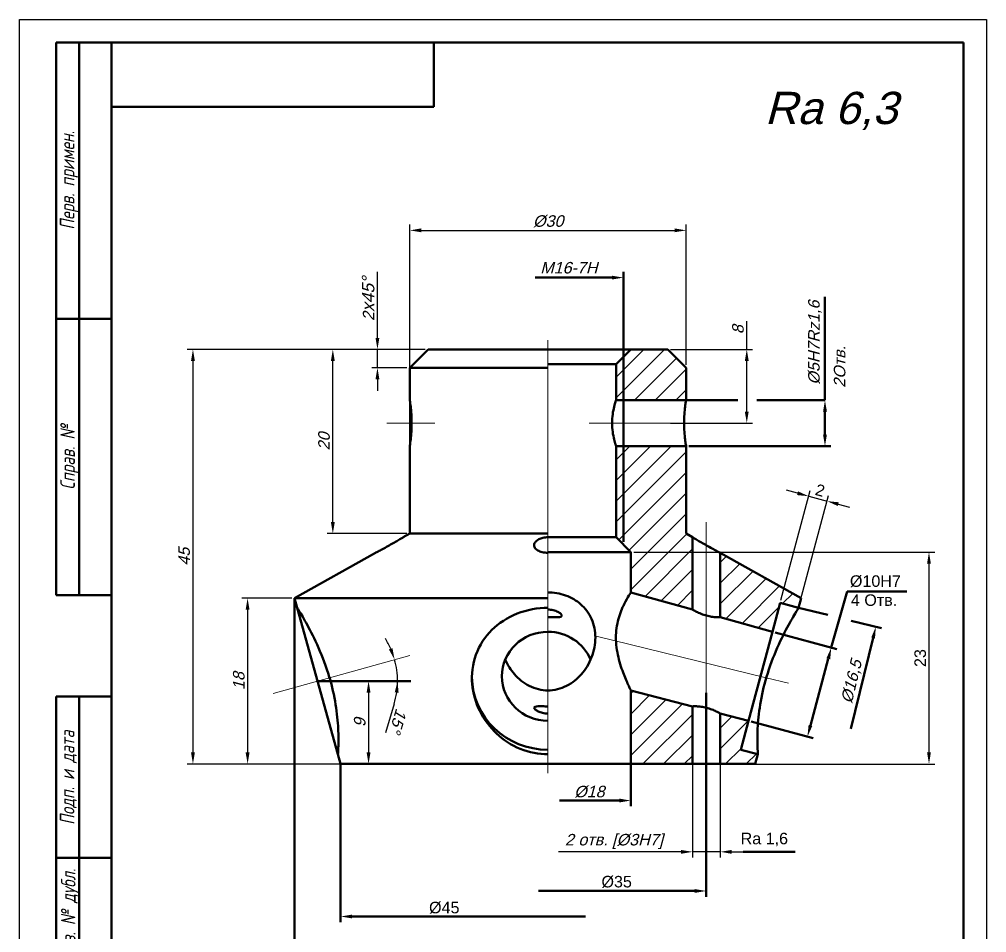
# Model space of a CAD drawing. Header units: millimetres. Extents: x 2133 to 2343, y 1685 to 1986.
# Drawn here: x 2133.1 to 2343.1, y 1787.6 to 1985.9 of the extents above; entities that cross this region are included whole.
import ezdxf
from ezdxf.enums import TextEntityAlignment as Align

# ---------------------------------------------------------------- set-up
doc = ezdxf.new("R2010")
doc.units = ezdxf.units.MM
for name, color, linetype, lineweight in [('Видимый контур (ГОСТ)', 7, 'Continuous', 50), ('Кромка (ГОСТ)', 7, 'Continuous', 50), ('Обозначение (ГОСТ)', 7, 'Continuous', 25), ('Штриховка (ГОСТ)', 7, 'Continuous', 18), ('Эскизная геометрия (ГОСТ)', 7, 'Continuous', 50)]:
    doc.layers.add(name, color=color, linetype=linetype, lineweight=lineweight)
doc.styles.get("Standard").update_dxf_attribs({"font": 'arial.ttf'})
doc.styles.add('Альтернативный текст (ГОСТ)', font='ariali.ttf', dxfattribs={"width": 0.8})
doc.dimstyles.new('ISO-25', dxfattribs={"dimtxt": 2.5, "dimasz": 2.5, "dimexe": 1.25, "dimexo": 0.625, "dimtad": 1, "dimtxsty": 'Standard', "dimcen": 2.5, "dimadec": 0, "dimazin": 0, "dimtfac": 1, "dimtmove": 0, "dimatfit": 3, "dimfxl": 1, "dimarcsym": 0})

# ---------------------------------------------------------------- blocks, each defined once
blk = doc.blocks.new('Рамки ГОСТ - A4')
at = {"layer": 'Кромка (ГОСТ)', "lineweight": 25}
for p, q in [((0, 0), (0, 297)), ((0, 297), (210, 297)), ((210, 297), (210, 0)), ((210, 0), (0, 0))]:
    blk.add_line(p, q, dxfattribs=at)
at = {"layer": 'Кромка (ГОСТ)'}
for p, q in [((205, 292), (20, 292)), ((20, 292), (20, 5)), ((205, 5), (205, 292)), ((20, 5), (205, 5))]:
    blk.add_line(p, q, dxfattribs=at)
at = {"layer": 'Кромка (ГОСТ)', "insert": (160, 4.5), "char_height": 3.17, "attachment_point": 1, "style": 'Альтернативный текст (ГОСТ)'}
blk.add_mtext('\\A1;\\fGOST Common|b0|i1;\\H3.1700;Формат A4', dxfattribs=at)
blk = doc.blocks.new('ГОСТ - Доп. графы 1')
at = {"layer": 'Эскизная геометрия (ГОСТ)'}
for p, q in [((-12, 0), (-12, 145)), ((-12, 145), (0, 145)), ((-7, 145), (-7, 0)), ((-12, 110), (-7, 110)), ((-7, 110), (0, 110)), ((-12, 85), (-7, 85)), ((-7, 85), (0, 85)), ((-12, 60), (-7, 60)), ((-7, 60), (0, 60)), ((-12, 25), (-7, 25)), ((-7, 25), (0, 25)), ((0, 0), (-12, 0))]:
    blk.add_line(p, q, dxfattribs=at)
at = {"layer": 'Обозначение (ГОСТ)', "char_height": 3.17, "attachment_point": 5, "rotation": 90, "style": 'Альтернативный текст (ГОСТ)'}
for s, insert, width in [('\\fGOST Common|b0|i1;\\H3.1700;Подп. и дата', (-9.37, 127.41), 34.7679), ('\\fGOST Common|b0|i1;\\H3.1700;Инв. № дубл.', (-8.95, 97.55), 24.8438), ('\\fGOST Common|b0|i1;\\H3.1700;Взам. инв. №', (-9.58, 72.53), 24.8669), ('\\fGOST Common|b0|i1;\\H3.1700;Подп. и дата', (-9.5, 42.47), 35.1486), ('\\fGOST Common|b0|i1;\\H3.1700;Инв. № подл.', (-9.5, 12.41), 24.9618)]:
    blk.add_mtext(s, dxfattribs=dict(at, insert=insert, width=width))
at = {"layer": 'Обозначение (ГОСТ)', "lineweight": 30, "flags": 17}
for tag, p in [('Подп._и_дата_2', (-3.53, 127.51)), ('Инв._номер_дубликата', (-3.41, 97.47)), ('Взамен_инв._номера', (-3.46, 72.53)), ('Подп._и_дата_1', (-3.42, 42.35)), ('ИНВЕНТАРНЫЙ_НОМЕР', (-3.33, 12.68))]:
    blk.add_attdef(tag, text='', height=3.17, rotation=90, dxfattribs=at).set_placement(p, align=Align.MIDDLE_CENTER)
blk = doc.blocks.new('ГОСТ - Доп. графы 2')
at = {"layer": 'Эскизная геометрия (ГОСТ)'}
for p, q in [((-12, 0), (-12, 120)), ((-12, 120), (0, 120)), ((-7, 0), (-7, 120)), ((-12, 60), (0, 60)), ((0, 0), (-12, 0))]:
    blk.add_line(p, q, dxfattribs=at)
at = {"layer": 'Обозначение (ГОСТ)', "char_height": 3.17, "attachment_point": 5, "rotation": 90, "style": 'Альтернативный текст (ГОСТ)'}
for s, insert, width in [('\\fGOST Common|b0|i1;\\H3.1700;Перв. примен.', (-9.19, 90.05), 60.0143), ('\\fGOST Common|b0|i1;\\H3.1700;Справ. №', (-9.1, 30), 59.9357)]:
    blk.add_mtext(s, dxfattribs=dict(at, insert=insert, width=width))
at = {"layer": 'Обозначение (ГОСТ)', "lineweight": 30, "flags": 17}
for tag, p in [('Первичная_применяемость', (-3.65, 90.03)), ('Справочный_номер', (-3.55, 30.02))]:
    blk.add_attdef(tag, text='', height=3.17, rotation=90, dxfattribs=at).set_placement(p, align=Align.MIDDLE_CENTER)
blk = doc.blocks.new('ГОСТ - Доп. графы 3')
at = {"layer": 'Эскизная геометрия (ГОСТ)'}
for p, q in [((0, 0), (70, 0)), ((70, 0), (70, -14)), ((70, -14), (0, -14))]:
    blk.add_line(p, q, dxfattribs=at)
at = {"layer": 'Обозначение (ГОСТ)', "lineweight": 30}
blk.add_attdef('ОБОЗНАЧЕНИЕ', text='', height=5, rotation=180, dxfattribs=at).set_placement((34.94, -6.97), align=Align.MIDDLE_CENTER)
blk = doc.blocks.new('*D7')
at = {"color": 0, "lineweight": -2, "transparency": 16777216}
for p, q in [((2217.84, 1910.88), (2217.84, 1941.33)), ((2277.84, 1910.88), (2277.84, 1941.33)), ((2220.34, 1940.08), (2275.34, 1940.08))]:
    blk.add_line(p, q, dxfattribs=at)
at = {"color": 0, "transparency": 16777216}
for points in [[(2220.34, 1940.5), (2220.34, 1939.67), (2217.84, 1940.08)], [(2275.34, 1940.5), (2275.34, 1939.67), (2277.84, 1940.08)]]:
    blk.add_solid(points, dxfattribs=at)
at = {"layer": 'Defpoints', "color": 0, "transparency": 16777216}
for p in [(2277.84, 1940.08), (2217.84, 1910.25), (2277.84, 1910.25)]:
    blk.add_point(p, dxfattribs=at)
at = {"color": 0, "transparency": 16777216, "insert": (2247.9, 1942.06), "char_height": 2.5, "attachment_point": 5}
blk.add_mtext('{\\Q15;%%C30}', dxfattribs=at)
blk = doc.blocks.new('*D10')
at = {"layer": 'Defpoints', "color": 0, "transparency": 16777216}
for p in [(2217.88, 1847.82), (2214.9, 1845.37), (2197.84, 1842.25), (2197.84, 1842.25), (2218.07, 1842.25)]:
    blk.add_point(p, dxfattribs=at)
at = {"layer": 'Видимый контур (ГОСТ)', "color": 0, "lineweight": -2, "transparency": 16777216}
blk.add_line((2214.46, 1837.31), (2212.58, 1830.99), dxfattribs=at)
for start, end in [(23.7883, 32.0525), (0, 15.5241), (343.4282, 0), (343.4716, 351.7358)]:
    blk.add_arc((2197.84, 1842.25), 17.35, start, end, dxfattribs=at)
at = {"layer": 'Видимый контур (ГОСТ)', "color": 0, "transparency": 16777216}
for points in [[(2214.1, 1849.39), (2213.32, 1849.11), (2214.55, 1846.9)], [(2214.59, 1839.79), (2215.42, 1839.73), (2215.19, 1842.25)]]:
    blk.add_solid(points, dxfattribs=at)
at = {"layer": 'Видимый контур (ГОСТ)', "color": 0, "transparency": 16777216, "insert": (2215.35, 1833.61), "char_height": 2.5, "attachment_point": 5, "rotation": 253.4282}
blk.add_mtext('{\\Q15;15%%D}', dxfattribs=at)
blk = doc.blocks.new('*D11')
at = {"layer": 'Defpoints', "color": 0, "transparency": 16777216}
for p in [(2201.14, 1914.25), (2221.84, 1914.25), (2217.84, 1874.25)]:
    blk.add_point(p, dxfattribs=at)
at = {"layer": 'Видимый контур (ГОСТ)', "color": 0, "lineweight": -2, "transparency": 16777216}
for p, q in [((2221.21, 1914.25), (2199.89, 1914.25)), ((2201.14, 1876.75), (2201.14, 1911.75)), ((2217.21, 1874.25), (2199.89, 1874.25))]:
    blk.add_line(p, q, dxfattribs=at)
at = {"layer": 'Видимый контур (ГОСТ)', "color": 0, "transparency": 16777216}
for points in [[(2200.73, 1911.75), (2201.56, 1911.75), (2201.14, 1914.25)], [(2200.73, 1876.75), (2201.56, 1876.75), (2201.14, 1874.25)]]:
    blk.add_solid(points, dxfattribs=at)
at = {"layer": 'Видимый контур (ГОСТ)', "color": 0, "transparency": 16777216, "insert": (2199.24, 1894.25), "char_height": 2.5, "attachment_point": 5, "rotation": 90}
blk.add_mtext('{\\Q15;20}', dxfattribs=at)
blk = doc.blocks.new('*D12')
at = {"layer": 'Defpoints', "color": 0, "transparency": 16777216}
for p in [(2210.83, 1914.25), (2221.84, 1914.25), (2217.84, 1910.25)]:
    blk.add_point(p, dxfattribs=at)
at = {"layer": 'Видимый контур (ГОСТ)', "color": 0, "lineweight": -2, "transparency": 16777216}
for p, q in [((2210.83, 1916.75), (2210.83, 1931.1)), ((2221.21, 1914.25), (2209.58, 1914.25)), ((2210.83, 1910.25), (2210.83, 1914.25)), ((2217.21, 1910.25), (2209.58, 1910.25)), ((2210.83, 1907.75), (2210.83, 1905.25))]:
    blk.add_line(p, q, dxfattribs=at)
at = {"layer": 'Видимый контур (ГОСТ)', "color": 0, "transparency": 16777216}
for points in [[(2210.41, 1916.75), (2211.25, 1916.75), (2210.83, 1914.25)], [(2210.41, 1907.75), (2211.25, 1907.75), (2210.83, 1910.25)]]:
    blk.add_solid(points, dxfattribs=at)
at = {"layer": 'Видимый контур (ГОСТ)', "color": 0, "transparency": 16777216, "insert": (2208.83, 1925.18), "char_height": 2.5, "attachment_point": 5, "rotation": 90}
blk.add_mtext('{\\Q15;2\\H1.08333x;x45%%D}', dxfattribs=at)
blk = doc.blocks.new('*D13')
at = {"layer": 'Defpoints', "color": 0, "transparency": 16777216}
for p in [(2221.84, 1914.25), (2170.78, 1824.25), (2221.84, 1824.25)]:
    blk.add_point(p, dxfattribs=at)
at = {"layer": 'Видимый контур (ГОСТ)', "color": 0, "lineweight": -2, "transparency": 16777216}
for p, q in [((2221.21, 1914.25), (2169.53, 1914.25)), ((2170.78, 1911.75), (2170.78, 1826.75)), ((2221.21, 1824.25), (2169.53, 1824.25))]:
    blk.add_line(p, q, dxfattribs=at)
at = {"layer": 'Видимый контур (ГОСТ)', "color": 0, "transparency": 16777216}
for points in [[(2170.36, 1911.75), (2171.19, 1911.75), (2170.78, 1914.25)], [(2170.36, 1826.75), (2171.19, 1826.75), (2170.78, 1824.25)]]:
    blk.add_solid(points, dxfattribs=at)
at = {"layer": 'Видимый контур (ГОСТ)', "color": 0, "transparency": 16777216, "insert": (2168.88, 1869.25), "char_height": 2.5, "attachment_point": 5, "rotation": 90}
blk.add_mtext('{\\Q15;45}', dxfattribs=at)
blk = doc.blocks.new('*D14')
at = {"layer": 'Defpoints', "color": 0, "transparency": 16777216}
for p in [(2192.84, 1860.25), (2182.64, 1824.25), (2192.84, 1824.25)]:
    blk.add_point(p, dxfattribs=at)
at = {"layer": 'Видимый контур (ГОСТ)', "color": 0, "lineweight": -2, "transparency": 16777216}
for p, q in [((2192.21, 1860.25), (2181.39, 1860.25)), ((2182.64, 1857.75), (2182.64, 1826.75)), ((2192.21, 1824.25), (2181.39, 1824.25))]:
    blk.add_line(p, q, dxfattribs=at)
at = {"layer": 'Видимый контур (ГОСТ)', "color": 0, "transparency": 16777216}
for points in [[(2182.22, 1857.75), (2183.06, 1857.75), (2182.64, 1860.25)], [(2182.22, 1826.75), (2183.06, 1826.75), (2182.64, 1824.25)]]:
    blk.add_solid(points, dxfattribs=at)
at = {"layer": 'Видимый контур (ГОСТ)', "color": 0, "transparency": 16777216, "insert": (2180.74, 1842.25), "char_height": 2.5, "attachment_point": 5, "rotation": 90}
blk.add_mtext('{\\Q15;18}', dxfattribs=at)
blk = doc.blocks.new('*D15')
at = {"layer": 'Defpoints', "color": 0, "transparency": 16777216}
for p in [(2207.95, 1842.25), (2207.95, 1824.25), (2208.9, 1824.25)]:
    blk.add_point(p, dxfattribs=at)
at = {"layer": 'Видимый контур (ГОСТ)', "color": 0, "lineweight": -2, "transparency": 16777216}
for p, q in [((2208.58, 1842.25), (2210.15, 1842.25)), ((2208.9, 1839.75), (2208.9, 1826.75)), ((2208.58, 1824.25), (2210.15, 1824.25))]:
    blk.add_line(p, q, dxfattribs=at)
at = {"layer": 'Видимый контур (ГОСТ)', "color": 0, "transparency": 16777216}
for points in [[(2208.48, 1839.75), (2209.32, 1839.75), (2208.9, 1842.25)], [(2208.48, 1826.75), (2209.32, 1826.75), (2208.9, 1824.25)]]:
    blk.add_solid(points, dxfattribs=at)
at = {"layer": 'Видимый контур (ГОСТ)', "color": 0, "transparency": 16777216, "insert": (2207, 1833.25), "char_height": 2.5, "attachment_point": 5, "rotation": 90}
blk.add_mtext('{\\Q15;9}', dxfattribs=at)
blk = doc.blocks.new('*D18')
at = {"layer": 'Defpoints', "color": 0, "transparency": 16777216}
for p in [(2273.84, 1914.25), (2273.84, 1898.25), (2291.01, 1898.25)]:
    blk.add_point(p, dxfattribs=at)
at = {"layer": 'Видимый контур (ГОСТ)', "color": 0, "lineweight": -2, "transparency": 16777216}
for p, q in [((2291.01, 1914.25), (2291.01, 1920.34)), ((2274.46, 1914.25), (2292.26, 1914.25)), ((2291.01, 1900.75), (2291.01, 1911.75)), ((2274.46, 1898.25), (2292.26, 1898.25))]:
    blk.add_line(p, q, dxfattribs=at)
at = {"layer": 'Видимый контур (ГОСТ)', "color": 0, "transparency": 16777216}
for points in [[(2290.59, 1911.75), (2291.43, 1911.75), (2291.01, 1914.25)], [(2290.59, 1900.75), (2291.43, 1900.75), (2291.01, 1898.25)]]:
    blk.add_solid(points, dxfattribs=at)
at = {"layer": 'Видимый контур (ГОСТ)', "color": 0, "transparency": 16777216, "insert": (2289.11, 1918.54), "char_height": 2.5, "attachment_point": 5, "rotation": 89.9996}
blk.add_mtext('{\\Q15;8}', dxfattribs=at)
blk = doc.blocks.new('*D20')
at = {"layer": 'Defpoints', "color": 0, "transparency": 16777216}
for p in [(2265.84, 1870.25), (2265.84, 1824.25), (2330.57, 1824.25)]:
    blk.add_point(p, dxfattribs=at)
at = {"layer": 'Видимый контур (ГОСТ)', "color": 0, "lineweight": -2, "transparency": 16777216}
for p, q in [((2266.46, 1870.25), (2331.82, 1870.25)), ((2330.57, 1867.75), (2330.57, 1826.75)), ((2266.46, 1824.25), (2331.82, 1824.25))]:
    blk.add_line(p, q, dxfattribs=at)
at = {"layer": 'Видимый контур (ГОСТ)', "color": 0, "transparency": 16777216}
for points in [[(2330.15, 1867.75), (2330.98, 1867.75), (2330.57, 1870.25)], [(2330.15, 1826.75), (2330.98, 1826.75), (2330.57, 1824.25)]]:
    blk.add_solid(points, dxfattribs=at)
at = {"layer": 'Видимый контур (ГОСТ)', "color": 0, "transparency": 16777216, "insert": (2328.67, 1847.25), "char_height": 2.5, "attachment_point": 5, "rotation": 90}
blk.add_mtext('23', dxfattribs=at)
blk = doc.blocks.new('*D21')
at = {"layer": 'Defpoints', "color": 0, "transparency": 16777216}
for p in [(2308.46, 1881.3), (2298.24, 1859.23), (2302.25, 1858.15)]:
    blk.add_point(p, dxfattribs=at)
at = {"layer": 'Видимый контур (ГОСТ)', "color": 0, "lineweight": -2, "transparency": 16777216}
for p, q in [((2298.41, 1859.83), (2304.77, 1883.59)), ((2302.03, 1883.03), (2299.62, 1883.67)), ((2302.42, 1858.76), (2308.78, 1882.51)), ((2304.45, 1882.38), (2308.46, 1881.3)), ((2310.87, 1880.66), (2313.29, 1880.01))]:
    blk.add_line(p, q, dxfattribs=at)
at = {"layer": 'Видимый контур (ГОСТ)', "color": 0, "transparency": 16777216}
for points in [[(2302.14, 1883.43), (2301.93, 1882.62), (2304.45, 1882.38)], [(2310.98, 1881.06), (2310.76, 1880.25), (2308.46, 1881.3)]]:
    blk.add_solid(points, dxfattribs=at)
at = {"layer": 'Видимый контур (ГОСТ)', "color": 0, "transparency": 16777216, "insert": (2306.94, 1883.66), "char_height": 2.5, "attachment_point": 5, "rotation": 345}
blk.add_mtext('2', dxfattribs=at)
blk = doc.blocks.new('*D25')
at = {"layer": 'Defpoints', "color": 0, "transparency": 16777216}
for p in [(2279.24, 1835.11), (2285.24, 1835.11), (2285.24, 1805.19)]:
    blk.add_point(p, dxfattribs=at)
at = {"layer": 'Видимый контур (ГОСТ)', "color": 0, "lineweight": -2, "transparency": 16777216}
for p, q in [((2279.24, 1834.48), (2279.24, 1803.94)), ((2285.24, 1834.48), (2285.24, 1803.94)), ((2276.74, 1805.19), (2250.14, 1805.19)), ((2285.24, 1805.19), (2279.24, 1805.19)), ((2287.74, 1805.19), (2290.24, 1805.19))]:
    blk.add_line(p, q, dxfattribs=at)
at = {"layer": 'Видимый контур (ГОСТ)', "color": 0, "transparency": 16777216}
for points in [[(2276.74, 1805.6), (2276.74, 1804.77), (2279.24, 1805.19)], [(2287.74, 1805.6), (2287.74, 1804.77), (2285.24, 1805.19)]]:
    blk.add_solid(points, dxfattribs=at)
at = {"layer": 'Видимый контур (ГОСТ)', "color": 0, "transparency": 16777216, "insert": (2262.19, 1807.45), "char_height": 2.5, "attachment_point": 5}
blk.add_mtext('{\\Q15;2 отв. [%%C3H7]}', dxfattribs=at)

msp = doc.modelspace()

# ---------------------------------------------------------------- hatches: boundary and pattern name
at = {"layer": 'Штриховка (ГОСТ)'}
h = msp.add_hatch(dxfattribs=at)
h.set_pattern_fill('ANSI31', color=256, scale=25.4, style=0)
h.set_pattern_definition([(45, (2133.088, 1688.8794), (-2.245064, 2.245064), [])])
h.paths.add_polyline_path([(2262.638, 1911.054), (2265.838, 1914.254), (2273.838, 1914.254), (2277.838, 1910.254), (2277.838, 1903.254), (2262.638, 1903.254)])
h.paths.add_polyline_path([(2279.238, 1836.766), (2279.238, 1824.254), (2265.838, 1824.254), (2265.838, 1840.226)])
h.paths.add_polyline_path([(2279.238, 1873.47), (2279.238, 1857.762), (2265.838, 1861.484), (2265.838, 1870.254), (2262.638, 1873.454), (2262.638, 1893.254), (2277.838, 1893.254), (2277.838, 1874.254)])
h.paths.add_polyline_path([(2302.254, 1858.153), (2298.245, 1859.227), (2296.563, 1852.949), (2285.238, 1856.095), (2285.238, 1870.11), (2302.838, 1860.254)])
h.paths.add_polyline_path([(2289.704, 1827.352), (2293.422, 1826.356), (2292.838, 1824.254), (2285.238, 1824.254), (2285.238, 1835.217), (2291.386, 1833.63)])

# ---------------------------------------------------------------- linework, layer by layer
msp.add_line((2217.838, 1875.504), (2217.838, 1923.121))
at = {"layer": 'Видимый контур (ГОСТ)'}
for p, q in [((2264.238, 1872.479), (2264.238, 1931.074)), ((2261.738, 1929.824), (2245.063, 1929.824)), ((2307.988, 1903.254), (2307.988, 1925.671)), ((2221.838, 1914.254), (2217.838, 1910.254)), ((2221.838, 1914.254), (2247.838, 1914.254)), ((2265.838, 1914.254), (2247.838, 1914.254)), ((2262.638, 1911.054), (2265.838, 1914.254)), ((2265.838, 1914.254), (2273.838, 1914.254)), ((2273.838, 1914.254), (2277.838, 1910.254)), ((2247.838, 1911.054), (2262.638, 1911.054)), ((2262.638, 1903.254), (2262.638, 1911.054)), ((2247.838, 1910.254), (2217.838, 1910.254)), ((2217.838, 1910.254), (2217.838, 1903.254)), ((2277.838, 1910.254), (2277.838, 1903.254)), ((2277.838, 1903.254), (2262.638, 1903.254)), ((2277.838, 1903.254), (2289.104, 1903.254)), ((2307.988, 1903.254), (2293.178, 1903.254)), ((2307.988, 1895.754), (2307.988, 1900.754)), ((2217.838, 1893.254), (2217.838, 1874.254)), ((2262.638, 1893.254), (2277.838, 1893.254)), ((2262.638, 1873.454), (2262.638, 1893.254)), ((2277.838, 1893.254), (2277.838, 1874.254)), ((2278.463, 1893.254), (2309.238, 1893.254)), ((2217.838, 1874.254), (2216.438, 1873.47)), ((2217.838, 1874.254), (2247.838, 1874.254)), ((2262.638, 1873.454), (2247.838, 1873.454)), ((2265.838, 1870.254), (2262.638, 1873.454)), ((2277.838, 1874.254), (2279.238, 1873.47)), ((2279.238, 1873.47), (2279.238, 1857.762)), ((2210.438, 1870.11), (2192.838, 1860.254)), ((2247.838, 1870.254), (2265.838, 1870.254)), ((2265.838, 1861.484), (2265.838, 1870.254)), ((2285.238, 1870.11), (2302.838, 1860.254)), ((2285.238, 1856.095), (2285.238, 1870.11)), ((2279.238, 1857.762), (2265.838, 1861.484)), ((2309.362, 1849.52), (2312.813, 1861.664)), ((2312.813, 1861.664), (2325.754, 1861.664)), ((2192.838, 1860.254), (2247.838, 1860.254)), ((2193.422, 1858.153), (2192.838, 1860.254)), ((2192.838, 1860.254), (2192.838, 1779.937)), ((2298.245, 1859.227), (2296.563, 1852.949)), ((2302.254, 1858.153), (2298.245, 1859.227)), ((2302.838, 1860.254), (2302.254, 1858.153)), ((2202.254, 1826.356), (2193.422, 1858.153)), ((2302.254, 1858.153), (2308.625, 1856.598)), ((2296.563, 1852.949), (2285.238, 1856.095)), ((2313.69, 1855.361), (2320.248, 1853.76)), ((2291.386, 1833.63), (2296.563, 1852.949)), ((2297.166, 1852.788), (2310.57, 1849.196)), ((2318.441, 1851.628), (2313.616, 1831.867)), ((2304.833, 1832.615), (2308.715, 1847.105)), ((2197.838, 1842.254), (2218.066, 1842.254)), ((2265.838, 1840.226), (2279.238, 1836.766)), ((2265.838, 1824.254), (2265.838, 1840.226)), ((2282.207, 1839.688), (2282.207, 1795.447)), ((2279.238, 1836.766), (2279.238, 1824.254)), ((2285.238, 1835.217), (2291.386, 1833.63)), ((2285.238, 1824.254), (2285.238, 1835.217)), ((2291.386, 1833.63), (2289.704, 1827.352)), ((2291.99, 1833.468), (2305.393, 1829.877)), ((2265.838, 1830.125), (2265.838, 1815.069)), ((2289.704, 1827.352), (2293.422, 1826.356)), ((2202.838, 1824.254), (2202.254, 1826.356)), ((2293.422, 1826.356), (2292.838, 1824.254)), ((2202.838, 1824.254), (2247.838, 1824.254)), ((2202.838, 1824.254), (2202.838, 1789.905)), ((2265.838, 1824.254), (2247.838, 1824.254)), ((2279.238, 1824.254), (2265.838, 1824.254)), ((2285.238, 1824.254), (2279.238, 1824.254)), ((2292.838, 1824.254), (2285.238, 1824.254)), ((2263.338, 1816.319), (2250.338, 1816.319)), ((2290.238, 1805.185), (2301.511, 1805.185)), ((2279.707, 1796.697), (2245.823, 1796.697)), ((2205.338, 1791.155), (2256.018, 1791.155))]:
    msp.add_line(p, q, dxfattribs=at)
for major_axis, start_param, end_param in [((-10, 0), 4.712389, 7.8539816), ((10, 0), 0.3847287, 1.5707963), ((-16.5, 0), 0.0106915, 1.5707963)]:
    msp.add_ellipse((2247.838, 1843.29), major_axis=major_axis, ratio=0.9659258, start_param=start_param, end_param=end_param, dxfattribs=at)
for points, knots in [([(2217.838, 1903.254), (2217.838, 1903.254), (2217.86, 1903.128), (2217.938, 1902.618), (2217.994, 1902.233), (2218.1, 1901.347), (2218.156, 1900.785), (2218.235, 1899.554), (2218.258, 1898.883), (2218.258, 1898.254)], [1.13233376, 1.13233376, 1.13233376, 1.13233376, 1.22669364, 1.22669364, 1.32105353, 1.32105353, 1.41541593, 1.41541593, 1.50977834, 1.50977834, 1.50977834, 1.50977834]), ([(2262.638, 1893.254), (2262.638, 1893.254), (2262.593, 1893.382), (2262.432, 1893.894), (2262.318, 1894.278), (2262.101, 1895.16), (2261.983, 1895.719), (2261.815, 1896.949), (2261.768, 1897.621), (2261.768, 1898.888), (2261.815, 1899.56), (2261.983, 1900.79), (2262.101, 1901.349), (2262.318, 1902.231), (2262.432, 1902.615), (2262.593, 1903.127), (2262.638, 1903.254), (2262.638, 1903.254)], [0.37994137, 0.37994137, 0.37994137, 0.37994137, 0.4749034, 0.4749034, 0.56986542, 0.56986542, 0.66487409, 0.66487409, 0.75988275, 0.75988275, 0.85489141, 0.85489141, 0.94990008, 0.94990008, 1.0448621, 1.0448621, 1.13982412, 1.13982412, 1.13982412, 1.13982412]), ([(2277.838, 1903.254), (2277.838, 1903.254), (2277.816, 1903.128), (2277.737, 1902.618), (2277.681, 1902.233), (2277.576, 1901.347), (2277.52, 1900.785), (2277.44, 1899.554), (2277.418, 1898.883), (2277.418, 1897.625), (2277.44, 1896.955), (2277.52, 1895.724), (2277.576, 1895.162), (2277.681, 1894.276), (2277.737, 1893.891), (2277.816, 1893.38), (2277.838, 1893.254), (2277.838, 1893.254)], [0.37744459, 0.37744459, 0.37744459, 0.37744459, 0.47180447, 0.47180447, 0.56616436, 0.56616436, 0.66052676, 0.66052676, 0.75488917, 0.75488917, 0.84925158, 0.84925158, 0.94361398, 0.94361398, 1.03797387, 1.03797387, 1.13233376, 1.13233376, 1.13233376, 1.13233376]), ([(2218.258, 1898.254), (2218.258, 1897.625), (2218.235, 1896.955), (2218.156, 1895.724), (2218.1, 1895.162), (2217.994, 1894.276), (2217.938, 1893.891), (2217.86, 1893.38), (2217.838, 1893.254), (2217.838, 1893.254)], [0, 0, 0, 0, 0.09436241, 0.09436241, 0.18872481, 0.18872481, 0.2830847, 0.2830847, 0.37744459, 0.37744459, 0.37744459, 0.37744459]), ([(2216.438, 1873.47), (2216.438, 1873.47), (2216.372, 1873.43), (2216.112, 1873.272), (2215.919, 1873.154), (2215.453, 1872.876), (2215.135, 1872.687), (2214.437, 1872.282), (2214.057, 1872.065), (2213.313, 1871.647), (2212.891, 1871.413), (2212.093, 1870.98), (2211.717, 1870.779), (2211.129, 1870.469), (2210.873, 1870.336), (2210.528, 1870.156), (2210.438, 1870.11), (2210.438, 1870.11)], [0.22912702, 0.22912702, 0.22912702, 0.22912702, 0.28194406, 0.28194406, 0.3347611, 0.3347611, 0.39650757, 0.39650757, 0.45825404, 0.45825404, 0.52493919, 0.52493919, 0.59162434, 0.59162434, 0.65325859, 0.65325859, 0.71489283, 0.71489283, 0.71489283, 0.71489283]), ([(2244.849, 1871.864), (2244.881, 1872.065), (2244.982, 1872.282), (2245.333, 1872.687), (2245.583, 1872.876), (2246.12, 1873.154), (2246.43, 1873.272), (2247.113, 1873.43), (2247.486, 1873.47), (2247.838, 1873.47)], [0, 0, 0, 0, 0.06174647, 0.06174647, 0.12349294, 0.12349294, 0.17630998, 0.17630998, 0.22912702, 0.22912702, 0.22912702, 0.22912702]), ([(2279.238, 1873.47), (2279.238, 1873.47), (2279.304, 1873.43), (2279.564, 1873.272), (2279.757, 1873.154), (2280.223, 1872.876), (2280.541, 1872.687), (2281.239, 1872.282), (2281.618, 1872.065), (2282.363, 1871.647), (2282.785, 1871.413), (2283.583, 1870.98), (2283.959, 1870.779), (2284.547, 1870.469), (2284.803, 1870.336), (2285.148, 1870.156), (2285.238, 1870.11), (2285.238, 1870.11)], [0.22912702, 0.22912702, 0.22912702, 0.22912702, 0.28194406, 0.28194406, 0.3347611, 0.3347611, 0.39650757, 0.39650757, 0.45825404, 0.45825404, 0.52493919, 0.52493919, 0.59162434, 0.59162434, 0.65325859, 0.65325859, 0.71489283, 0.71489283, 0.71489283, 0.71489283]), ([(2247.838, 1870.11), (2247.427, 1870.11), (2246.996, 1870.156), (2246.225, 1870.336), (2245.885, 1870.469), (2245.346, 1870.779), (2245.124, 1870.98), (2244.858, 1871.413), (2244.816, 1871.647), (2244.849, 1871.864)], [0.71489283, 0.71489283, 0.71489283, 0.71489283, 0.77652708, 0.77652708, 0.83816132, 0.83816132, 0.90484648, 0.90484648, 0.97153163, 0.97153163, 0.97153163, 0.97153163]), ([(2247.838, 1861.484), (2249.098, 1861.484), (2250.438, 1861.269), (2252.909, 1860.389), (2254.04, 1859.724), (2255.913, 1858.096), (2256.757, 1856.995), (2257.868, 1854.485), (2258.135, 1853.071), (2258.135, 1851.722)], [2.46006674, 2.46006674, 2.46006674, 2.46006674, 2.64902048, 2.64902048, 2.83797423, 2.83797423, 3.04035121, 3.04035121, 3.2427282, 3.2427282, 3.2427282, 3.2427282]), ([(2265.838, 1840.226), (2265.838, 1840.226), (2265.669, 1840.568), (2265.09, 1841.83), (2264.687, 1842.745), (2263.908, 1844.768), (2263.47, 1846.041), (2262.811, 1848.803), (2262.601, 1850.295), (2262.601, 1853.071), (2262.799, 1854.485), (2263.487, 1856.995), (2263.959, 1858.096), (2264.764, 1859.724), (2265.155, 1860.389), (2265.694, 1861.269), (2265.838, 1861.484), (2265.838, 1861.484)], [0.8387026, 0.8387026, 0.8387026, 0.8387026, 1.043933, 1.043933, 1.2491635, 1.2491635, 1.4632844, 1.4632844, 1.6774053, 1.6774053, 1.8797823, 1.8797823, 2.0821593, 2.0821593, 2.271113, 2.271113, 2.4600667, 2.4600667, 2.4600667, 2.4600667]), ([(2193.422, 1858.153), (2193.422, 1858.153), (2193.685, 1857.736), (2194.681, 1856.061), (2195.409, 1854.802), (2196.937, 1851.879), (2197.836, 1850.026), (2199.505, 1845.927), (2200.266, 1843.677), (2201.321, 1839.652), (2201.716, 1837.632), (2202.208, 1833.909), (2202.312, 1832.206), (2202.381, 1829.514), (2202.352, 1828.33), (2202.285, 1826.749), (2202.254, 1826.356), (2202.254, 1826.356)], [1.3268075, 1.3268075, 1.3268075, 1.3268075, 1.6584204, 1.6584204, 1.9900333, 1.9900333, 2.3218241, 2.3218241, 2.6536149, 2.6536149, 2.948456, 2.948456, 3.243297, 3.243297, 3.5379259, 3.5379259, 3.8325549, 3.8325549, 3.8325549, 3.8325549]), ([(2247.838, 1826.356), (2245.874, 1826.356), (2243.78, 1826.749), (2239.909, 1828.33), (2238.13, 1829.514), (2235.269, 1832.206), (2233.979, 1833.909), (2232.132, 1837.632), (2231.576, 1839.652), (2231.402, 1841.546), (2231.207, 1843.677), (2231.47, 1845.927), (2232.963, 1850.026), (2234.193, 1851.879), (2237.139, 1854.802), (2239.045, 1856.061), (2243.289, 1857.736), (2245.627, 1858.153), (2247.838, 1858.153)], [3.8325549, 3.8325549, 3.8325549, 3.8325549, 4.1271839, 4.1271839, 4.4218128, 4.4218128, 4.7166538, 4.7166538, 5.0114949, 5.0114949, 5.0114949, 5.3432857, 5.3432857, 5.6750765, 5.6750765, 6.0066894, 6.0066894, 6.3383023, 6.3383023, 6.3383023, 6.3383023]), ([(2247.838, 1857.762), (2248.226, 1857.762), (2248.634, 1857.714), (2249.373, 1857.539), (2249.704, 1857.413), (2250.228, 1857.15), (2250.457, 1856.994), (2250.762, 1856.699), (2250.839, 1856.561), (2250.838, 1856.455)], [0.6909393, 0.6909393, 0.6909393, 0.6909393, 0.74920481, 0.74920481, 0.80747031, 0.80747031, 0.86739861, 0.86739861, 0.9273269, 0.9273269, 0.9273269, 0.9273269]), ([(2250.838, 1856.455), (2250.837, 1856.353), (2250.764, 1856.267), (2250.459, 1856.151), (2250.227, 1856.12), (2249.692, 1856.091), (2249.355, 1856.089), (2248.616, 1856.092), (2248.214, 1856.095), (2247.838, 1856.095)], [0, 0, 0, 0, 0.05715875, 0.05715875, 0.1143175, 0.1143175, 0.17079668, 0.17079668, 0.22727585, 0.22727585, 0.22727585, 0.22727585]), ([(2285.238, 1856.095), (2285.238, 1856.095), (2285.163, 1856.092), (2284.857, 1856.089), (2284.626, 1856.091), (2284.091, 1856.12), (2283.751, 1856.151), (2283.012, 1856.267), (2282.614, 1856.353), (2281.861, 1856.561), (2281.458, 1856.699), (2280.721, 1856.994), (2280.386, 1857.15), (2279.86, 1857.413), (2279.629, 1857.539), (2279.318, 1857.714), (2279.238, 1857.762), (2279.238, 1857.762)], [0.22727585, 0.22727585, 0.22727585, 0.22727585, 0.28375503, 0.28375503, 0.3402342, 0.3402342, 0.39739295, 0.39739295, 0.45455171, 0.45455171, 0.51448, 0.51448, 0.57440829, 0.57440829, 0.6326738, 0.6326738, 0.6909393, 0.6909393, 0.6909393, 0.6909393]), ([(2302.254, 1858.153), (2302.254, 1858.153), (2301.991, 1857.736), (2300.994, 1856.061), (2300.267, 1854.802), (2298.739, 1851.879), (2297.84, 1850.026), (2296.171, 1845.927), (2295.41, 1843.677), (2294.354, 1839.652), (2293.96, 1837.632), (2293.468, 1833.909), (2293.364, 1832.206), (2293.294, 1829.514), (2293.324, 1828.33), (2293.391, 1826.749), (2293.422, 1826.356), (2293.422, 1826.356)], [1.3268075, 1.3268075, 1.3268075, 1.3268075, 1.6584204, 1.6584204, 1.9900333, 1.9900333, 2.3218241, 2.3218241, 2.6536149, 2.6536149, 2.948456, 2.948456, 3.243297, 3.243297, 3.5379259, 3.5379259, 3.8325549, 3.8325549, 3.8325549, 3.8325549]), ([(2258.135, 1851.722), (2258.135, 1850.295), (2257.848, 1848.803), (2256.783, 1846.041), (2256.006, 1844.768), (2254.24, 1842.745), (2253.131, 1841.83), (2250.616, 1840.568), (2249.206, 1840.226), (2247.838, 1840.226)], [0, 0, 0, 0, 0.21412092, 0.21412092, 0.42824183, 0.42824183, 0.63347224, 0.63347224, 0.83870264, 0.83870264, 0.83870264, 0.83870264]), ([(2238.569, 1846.915), (2239.087, 1845.73), (2239.782, 1844.64), (2241.435, 1842.745), (2242.545, 1841.83), (2245.06, 1840.568), (2246.47, 1840.226), (2247.838, 1840.226)], [0.24057427, 0.24057427, 0.24057427, 0.24057427, 0.42824183, 0.42824183, 0.63347224, 0.63347224, 0.83870264, 0.83870264, 0.83870264, 0.83870264]), ([(2244.838, 1836.461), (2244.837, 1836.557), (2244.909, 1836.636), (2245.212, 1836.738), (2245.444, 1836.762), (2245.98, 1836.782), (2246.318, 1836.779), (2247.058, 1836.771), (2247.46, 1836.766), (2247.838, 1836.766)], [0, 0, 0, 0, 0.05730304, 0.05730304, 0.11460609, 0.11460609, 0.17122918, 0.17122918, 0.22785228, 0.22785228, 0.22785228, 0.22785228]), ([(2247.838, 1835.217), (2247.459, 1835.217), (2247.06, 1835.261), (2246.334, 1835.424), (2246.006, 1835.541), (2245.474, 1835.791), (2245.238, 1835.942), (2244.92, 1836.228), (2244.839, 1836.36), (2244.838, 1836.461)], [0.69035098, 0.69035098, 0.69035098, 0.69035098, 0.74719454, 0.74719454, 0.80403809, 0.80403809, 0.86451775, 0.86451775, 0.9249974, 0.9249974, 0.9249974, 0.9249974]), ([(2279.238, 1836.766), (2279.238, 1836.766), (2279.314, 1836.771), (2279.621, 1836.779), (2279.852, 1836.782), (2280.39, 1836.762), (2280.732, 1836.738), (2281.476, 1836.636), (2281.876, 1836.557), (2282.637, 1836.36), (2283.045, 1836.228), (2283.789, 1835.942), (2284.125, 1835.791), (2284.641, 1835.541), (2284.863, 1835.424), (2285.162, 1835.261), (2285.238, 1835.217), (2285.238, 1835.217)], [0.22785228, 0.22785228, 0.22785228, 0.22785228, 0.28447538, 0.28447538, 0.34109848, 0.34109848, 0.39840152, 0.39840152, 0.45570456, 0.45570456, 0.51618422, 0.51618422, 0.57666387, 0.57666387, 0.63350743, 0.63350743, 0.69035098, 0.69035098, 0.69035098, 0.69035098])]:
    msp.add_open_spline(points, degree=3, knots=knots, dxfattribs=at)
for points in [[(2261.738, 1930.241), (2261.738, 1929.408), (2264.238, 1929.824)], [(2307.572, 1900.754), (2308.405, 1900.754), (2307.988, 1903.254)], [(2307.572, 1895.754), (2308.405, 1895.754), (2307.988, 1893.254)], [(2318.036, 1851.727), (2318.845, 1851.529), (2319.034, 1854.057)], [(2308.313, 1847.213), (2309.118, 1846.997), (2309.362, 1849.52)], [(2304.43, 1832.723), (2305.235, 1832.507), (2304.186, 1830.2)], [(2263.338, 1816.736), (2263.338, 1815.903), (2265.838, 1816.319)], [(2279.707, 1797.114), (2279.707, 1796.28), (2282.207, 1796.697)], [(2205.338, 1791.572), (2205.338, 1790.738), (2202.838, 1791.155)]]:
    msp.add_solid(points, dxfattribs=at)
at = {"layer": 'Штриховка (ГОСТ)'}
for p, q in [((2247.838, 1914.254), (2247.838, 1916.254)), ((2247.838, 1824.254), (2247.838, 1914.254)), ((2218.258, 1898.254), (2212.858, 1898.254)), ((2218.258, 1898.254), (2223.258, 1898.254)), ((2261.768, 1898.248), (2256.768, 1898.248)), ((2261.768, 1898.248), (2277.418, 1898.248)), ((2277.418, 1898.248), (2282.418, 1898.248)), ((2282.207, 1871.735), (2282.207, 1876.735)), ((2282.207, 1871.735), (2282.207, 1819.735)), ((2295.244, 1842.955), (2258.329, 1851.967)), ((2197.838, 1842.254), (2217.884, 1847.823)), ((2197.838, 1842.254), (2188.203, 1839.578)), ((2295.244, 1842.955), (2300.102, 1841.769)), ((2247.838, 1824.254), (2247.838, 1822.254))]:
    msp.add_line(p, q, dxfattribs=at)

# ---------------------------------------------------------------- block references
for name, p in [('Рамки ГОСТ - A4', (2133.088, 1688.879)), ('ГОСТ - Доп. графы 2', (2153.088, 1860.879)), ('ГОСТ - Доп. графы 3', (2153.088, 1980.879)), ('ГОСТ - Доп. графы 1', (2153.088, 1693.879))]:
    msp.add_blockref(name, p)

# ---------------------------------------------------------------- texts
at = {"layer": 'Видимый контур (ГОСТ)', "attachment_point": 1}
for s, width, insert, char_height in [('{\\Q15;Ra 6,3}', 47.03642, (2294.902, 1970.148), 7), ('%%C10H7', 12.77993, (2313.404, 1865.207), 2.5), ('4 Отв.', 10.73944, (2313.618, 1861.074), 2.5), ('Ra 1,6', 18.8154, (2289.68, 1809.333), 2.5)]:
    msp.add_mtext_dynamic_manual_height_columns(s, width=width, gutter_width=12.5, heights=[0], dxfattribs=dict(at, insert=insert, char_height=char_height))
at = {"layer": 'Видимый контур (ГОСТ)', "char_height": 2.5, "attachment_point": 5}
for s, insert in [('{\\Q15;M16-7H}', (2252.381, 1931.952)), ('{\\Q15;%%C18}', (2256.838, 1818.221)), ('%%C35', (2262.765, 1798.668)), ('%%C45', (2225.338, 1793.051))]:
    msp.add_mtext(s, dxfattribs=dict(at, insert=insert))
for s, insert, rotation in [('{\\Q15;%%C5H7Rz1,6}', (2305.82, 1915.713), 90), ('{\\Q15;2Отв.}', (2311.184, 1910.465), 90), ('{\\Q15;%%C16,5}', (2313.928, 1842.113), 76.28047)]:
    msp.add_mtext(s, dxfattribs=dict(at, insert=insert, rotation=rotation))

# ---------------------------------------------------------------- dimensions: what is measured, and where the dimension line sits
dim = msp.add_linear_dim(base=(2277.838, 1940.085), p1=(2217.838, 1910.254), p2=(2277.838, 1910.254), text='{\\Q15;%%C30}', dimstyle='ISO-25')
dim.commit()
dim.dimension.update_dxf_attribs({"geometry": '*D7', "text_midpoint": (2247.899, 1940.085), "dimtype": 160})
at = {"layer": 'Видимый контур (ГОСТ)'}
for base, p1, p2, text, picture, middle in [((2210.831, 1914.254), (2217.838, 1910.254), (2221.838, 1914.254), '{\\Q15;2\\H1.08333x;x45%%D}', '*D12', (2208.829, 1925.18)), ((2170.778, 1824.254), (2221.838, 1914.254), (2221.838, 1824.254), '{\\Q15;45}', '*D13', (2168.881, 1869.254)), ((2201.142, 1914.254), (2217.838, 1874.254), (2221.838, 1914.254), '{\\Q15;20}', '*D11', (2199.24, 1894.254)), ((2330.567, 1824.254), (2265.838, 1870.254), (2265.838, 1824.254), '23', '*D20', (2328.665, 1847.254)), ((2182.641, 1824.254), (2192.838, 1860.254), (2192.838, 1824.254), '{\\Q15;18}', '*D14', (2180.739, 1842.254)), ((2208.902, 1824.254), (2207.952, 1842.254), (2207.952, 1824.254), '{\\Q15;9}', '*D15', (2207, 1833.254))]:
    dim = msp.add_linear_dim(base=base, p1=p1, p2=p2, angle=90, text=text, dimstyle='ISO-25', dxfattribs=at)
    dim.commit()
    dim.dimension.update_dxf_attribs({"geometry": picture, "text_midpoint": middle})
dim = msp.add_linear_dim(base=(2291.01, 1898.248), p1=(2273.838, 1914.254), p2=(2273.838, 1898.248), angle=269.99961, text='{\\Q15;8}', dimstyle='ISO-25', dxfattribs=at)
dim.commit()
dim.dimension.update_dxf_attribs({"geometry": '*D18', "text_midpoint": (2291.01, 1918.545), "dimtype": 161})
dim = msp.add_aligned_dim(p1=(2298.245, 1859.227), p2=(2302.254, 1858.153), distance=23.968, text='2', dimstyle='ISO-25', dxfattribs=at)
dim.commit()
dim.dimension.update_dxf_attribs({"geometry": '*D21', "text_midpoint": (2306.939, 1883.657)})
dim = msp.add_angular_dim_2l(base=(2214.903, 1845.371), line1=((2197.838, 1842.254), (2217.884, 1847.823)), line2=((2197.838, 1842.254), (2218.066, 1842.254)), text='{\\Q15;15%%D}', dimstyle='ISO-25', dxfattribs=at)
dim.commit()
dim.dimension.update_dxf_attribs({"geometry": '*D10', "text_midpoint": (2215.347, 1833.605)})
dim = msp.add_linear_dim(base=(2285.238, 1805.185), p1=(2279.238, 1835.108), p2=(2285.238, 1835.108), text='{\\Q15;2 отв. [%%C3H7]}', dimstyle='ISO-25', dxfattribs=at)
dim.commit()
dim.dimension.update_dxf_attribs({"geometry": '*D25', "text_midpoint": (2262.188, 1805.185), "dimtype": 160})

doc.saveas('drawing.dxf')
